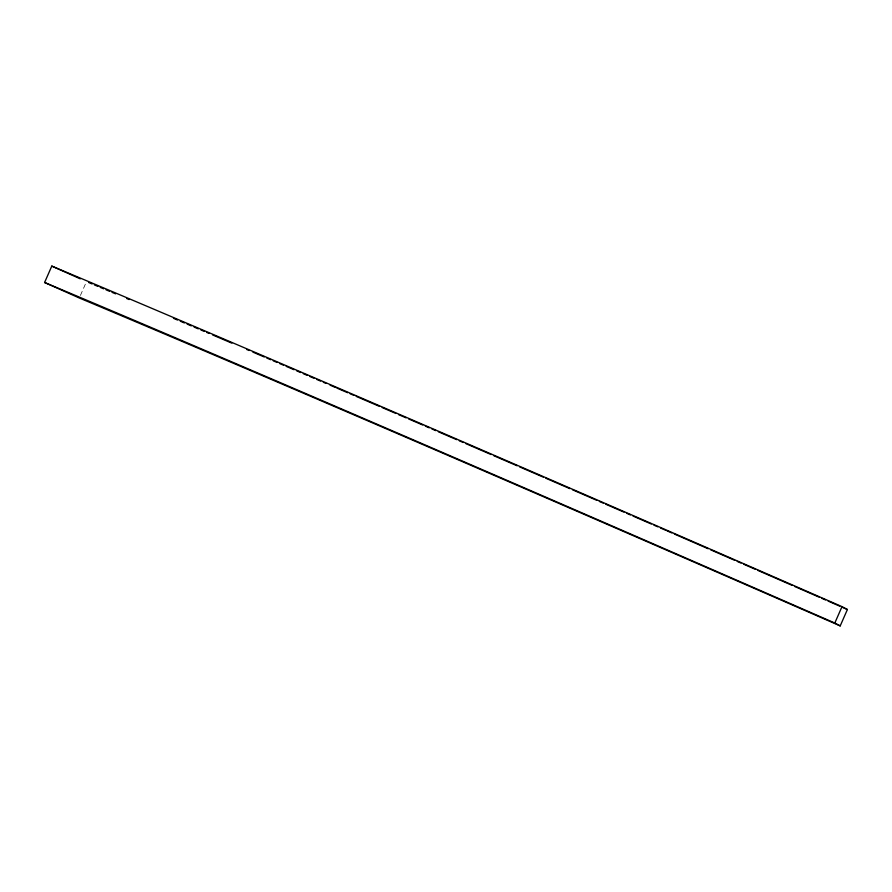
<?xml version="1.0" encoding="UTF-8"?>
<svg xmlns="http://www.w3.org/2000/svg" width="892" height="892" viewBox="0 0 892 892"><rect width="100%" height="100%" fill="white"/><g stroke="black" fill="none" stroke-linecap="round" stroke-linejoin="round"><path stroke-width="0.67" stroke-dasharray="4.46 3.34" d="M80.403 295.475L85.933 282.864"/><path stroke-width="1.34" d="M44.6 282.485L51.792 266.095A1211.08 12.678 23.7 0 1 842.003 606.638L847.4 609.515L840.208 625.905A1166.167 12.209 23.7 0 0 79.299 297.995L44.6 282.485A1211.08 12.678 23.7 0 1 834.812 623.029L840.208 625.905M834.812 623.029L842.003 606.638M51.792 266.095L80.291 278.839M88.732 282.541A1166.167 12.209 23.7 0 1 92.132 283.968M94.407 284.927A1166.167 12.209 23.7 0 1 97.864 286.377M100.183 287.358A1166.167 12.209 23.7 0 1 103.695 288.83M106.048 289.822A1166.167 12.209 23.7 0 1 109.605 291.316M112.002 292.32A1166.167 12.209 23.7 0 1 115.614 293.847M126.653 298.497A1166.167 12.209 23.7 0 1 129.139 299.545M173.461 318.299A1166.167 12.209 23.7 0 1 177.541 320.038M180.273 321.198A1166.167 12.209 23.7 0 1 184.388 322.949M187.153 324.119A1166.167 12.209 23.7 0 1 191.312 325.881M194.099 327.074A1166.167 12.209 23.7 0 1 198.303 328.858M200.867 329.951A1166.167 12.209 23.7 0 1 204.368 331.434M206.71 332.426A1166.167 12.209 23.7 0 1 209.051 333.43M212.597 334.935A1166.167 12.209 23.7 0 1 231.842 343.141M246.638 349.452A1166.167 12.209 23.7 0 1 249.124 350.511M252.882 352.117A1166.167 12.209 23.7 0 1 264.266 356.978M266.808 358.071A1166.167 12.209 23.7 0 1 270.655 359.71M273.22 360.803A1166.167 12.209 23.7 0 1 277.089 362.464M279.675 363.568A1166.167 12.209 23.7 0 1 283.567 365.229M286.165 366.344A1166.167 12.209 23.7 0 1 294.025 369.712M296.657 370.838A1166.167 12.209 23.7 0 1 300.615 372.533M303.258 373.67A1166.167 12.209 23.7 0 1 307.249 375.376M309.903 376.513A1166.167 12.209 23.7 0 1 313.917 378.23M316.593 379.379A1166.167 12.209 23.7 0 1 320.618 381.107M323.317 382.267A1166.167 12.209 23.7 0 1 326.015 383.426M330.073 385.166A1166.167 12.209 23.7 0 1 335.503 387.496M336.864 388.076A1166.167 12.209 23.7 0 1 347.679 392.725M350.11 393.762A1166.167 12.209 23.7 0 1 353.756 395.334M356.187 396.382A1166.167 12.209 23.7 0 1 379.635 406.462M382.133 407.532A1166.167 12.209 23.7 0 1 395.959 413.487M398.49 414.579A1166.167 12.209 23.7 0 1 406.105 417.857M408.659 418.961A1166.167 12.209 23.7 0 1 422.775 425.038M425.35 426.153A1166.167 12.209 23.7 0 1 429.23 427.825M431.828 428.94A1166.167 12.209 23.7 0 1 435.72 430.624M438.318 431.75A1166.167 12.209 23.7 0 1 456.637 439.656M459.268 440.793A1166.167 12.209 23.7 0 1 463.227 442.499M465.869 443.636A1166.167 12.209 23.7 0 1 491.113 454.552M493.778 455.7A1166.167 12.209 23.7 0 1 517.115 465.791M519.59 466.873A1166.167 12.209 23.7 0 1 543.317 477.142M545.826 478.235A1166.167 12.209 23.7 0 1 569.888 488.66M572.441 489.764A1166.167 12.209 23.7 0 1 596.793 500.323M599.368 501.449A1166.167 12.209 23.7 0 1 603.237 503.121M605.813 504.248A1166.167 12.209 23.7 0 1 623.954 512.12M626.552 513.246A1166.167 12.209 23.7 0 1 630.454 514.94M633.052 516.078A1166.167 12.209 23.7 0 1 651.316 524.017M653.925 525.143A1166.167 12.209 23.7 0 1 657.85 526.849M660.47 527.997A1166.167 12.209 23.7 0 1 665.7 530.272M666.937 530.807A1166.167 12.209 23.7 0 1 671.899 532.959M674.374 534.04A1166.167 12.209 23.7 0 1 708.137 548.736M710.656 549.829A1166.167 12.209 23.7 0 1 734.673 560.299M737.216 561.414A1166.167 12.209 23.7 0 1 741.029 563.075M743.571 564.179A1166.167 12.209 23.7 0 1 755.033 569.174M757.587 570.289A1166.167 12.209 23.7 0 1 792.141 585.364M794.705 586.49A1166.167 12.209 23.7 0 1 819.112 597.149M821.688 598.276A1166.167 12.209 23.7 0 1 825.546 599.959M828.111 601.085A1166.167 12.209 23.7 0 1 839.684 606.136M842.26 607.262A1166.167 12.209 23.7 0 1 847.4 609.515"/></g></svg>
